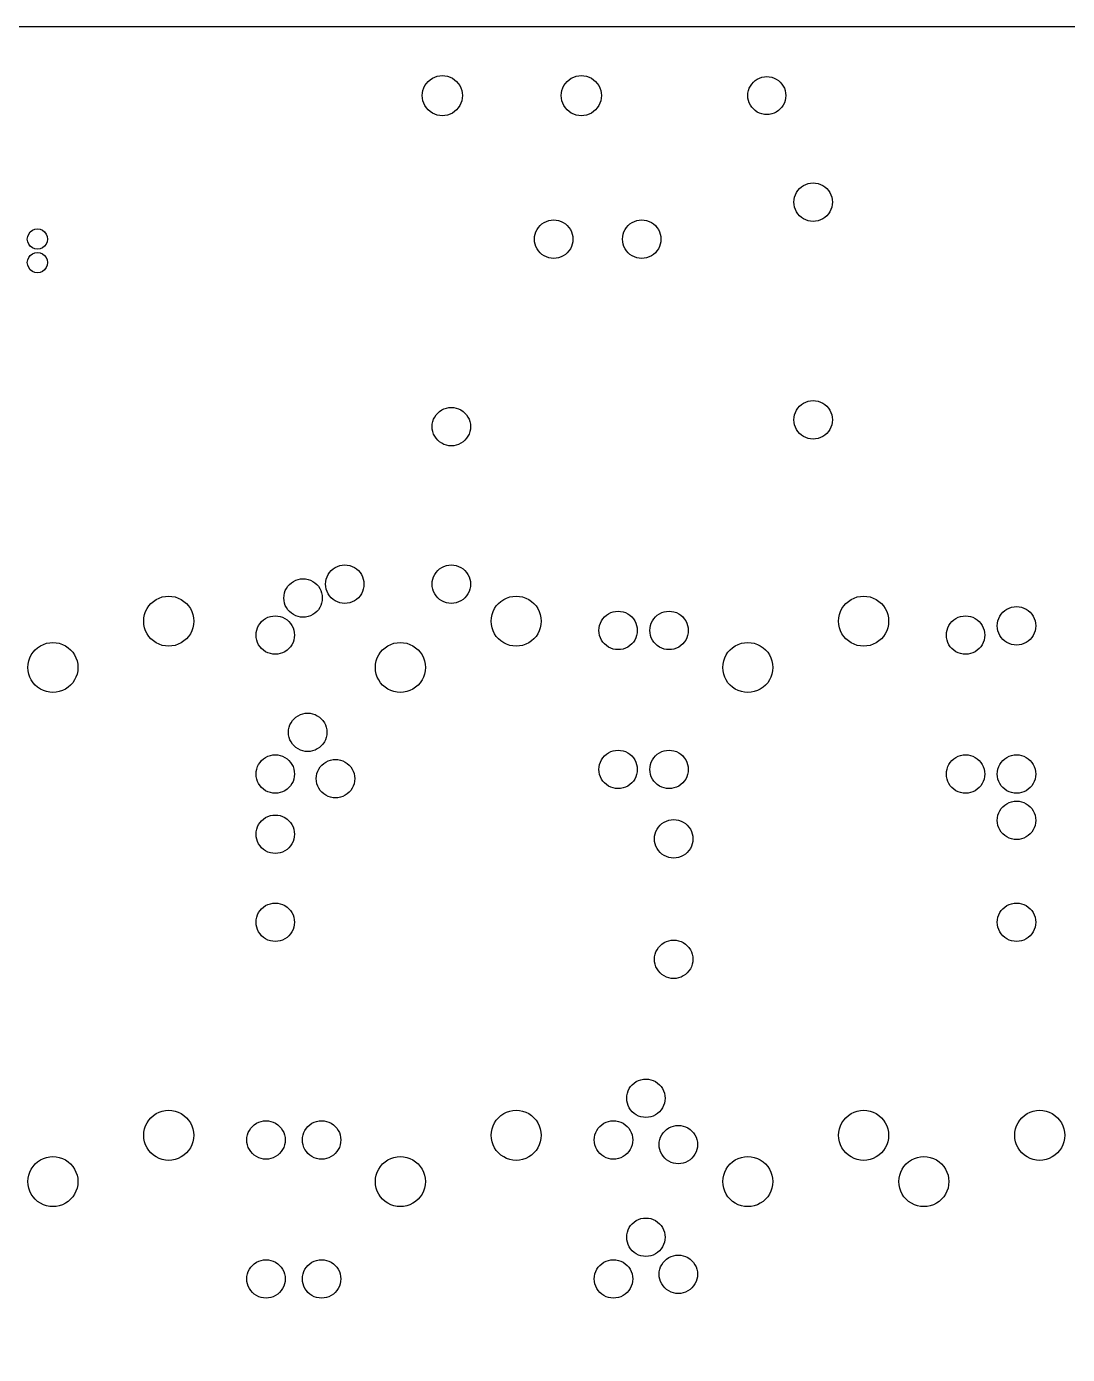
# Model space of a CAD drawing. Extents: x 2867 to 4104, y -2180 to -1756.
# Drawn here: x 3487.8 to 3649.6, y -1962.2 to -1755.8 of the extents above; entities that cross this region are included whole.
import ezdxf

# ---------------------------------------------------------------- set-up
doc = ezdxf.new("R2010")
doc.units = 0
doc.layers.get('0').update_dxf_attribs({"linetype": 'CONTINUOUS'})

msp = doc.modelspace()

# ---------------------------------------------------------------- linework, layer by layer
at = {"color": 7}
for points in [[(2867.184, -1755.8352), (4104.072, -1755.8352), (4104.072, -2179.9152), (2867.184, -2179.9152)], [(3555.5796, -1766.5704)], [(3577.1796, -1766.5704)], [(3605.832, -1766.5632)], [(3613.068, -1783.1232)], [(3491.0928, -1788.8688)], [(3572.748, -1788.8832)], [(3586.428, -1788.8832)], [(3491.0928, -1792.5264)], [(3556.836, -1818.0216)], [(3613.068, -1816.9632)], [(3540.276, -1842.5016)], [(3556.836, -1842.5016)], [(3533.796, -1844.6616)], [(3513.816, -1848.2616)], [(3567.816, -1848.2616)], [(3621.816, -1848.2616)], [(3644.676, -1848.9816)], [(3529.476, -1850.4216)], [(3582.756, -1849.7016)], [(3590.676, -1849.7016)], [(3636.756, -1850.4216)], [(3495.816, -1855.4616)], [(3549.816, -1855.4616)], [(3603.816, -1855.4616)], [(3534.516, -1865.5416)], [(3529.476, -1872.0216)], [(3582.756, -1871.3016)], [(3590.676, -1871.3016)], [(3636.756, -1872.0216)], [(3644.676, -1872.0216)], [(3538.836, -1872.7416)], [(3644.676, -1879.2216)], [(3529.476, -1881.3816)], [(3591.396, -1882.1016)], [(3529.476, -1895.0616)], [(3644.676, -1895.0616)], [(3591.396, -1900.8216)], [(3587.076, -1922.4216)], [(3513.816, -1928.1816)], [(3528.036, -1928.9016)], [(3536.676, -1928.9016)], [(3567.816, -1928.1816)], [(3582.036, -1928.9016)], [(3592.116, -1929.6216)], [(3621.816, -1928.1816)], [(3649.176, -1928.1816)], [(3495.816, -1935.3816)], [(3549.816, -1935.3816)], [(3603.816, -1935.3816)], [(3631.176, -1935.3816)], [(3587.076, -1944.0216)], [(3528.036, -1950.5016)], [(3536.676, -1950.5016)], [(3582.036, -1950.5016)], [(3592.116, -1949.7816)]]:
    msp.add_lwpolyline(points, close=True, dxfattribs=at)
for points in [[(3549.3372, -1766.5704), (3549.3372, -1765.455303), (3549.932097, -1764.42491), (3550.8978, -1763.867362)], [(3550.8978, -1763.867362), (3551.863503, -1763.309813), (3553.053297, -1763.309813), (3554.019, -1763.867362)], [(3554.019, -1763.867362), (3554.984703, -1764.42491), (3555.5796, -1765.455303), (3555.5796, -1766.5704)], [(3570.9372, -1766.5704), (3570.9372, -1765.455303), (3571.532097, -1764.42491), (3572.4978, -1763.867362)], [(3572.4978, -1763.867362), (3573.463503, -1763.309813), (3574.653297, -1763.309813), (3575.619, -1763.867362)], [(3575.619, -1763.867362), (3576.584703, -1764.42491), (3577.1796, -1765.455303), (3577.1796, -1766.5704)], [(3599.928, -1766.5632), (3599.928, -1765.508552), (3600.490648, -1764.534017), (3601.404, -1764.006693)], [(3601.404, -1764.006693), (3602.317352, -1763.479369), (3603.442648, -1763.479369), (3604.356, -1764.006693)], [(3604.356, -1764.006693), (3605.269352, -1764.534017), (3605.832, -1765.508552), (3605.832, -1766.5632)], [(3550.8978, -1769.273439), (3549.932097, -1768.71589), (3549.3372, -1767.685497), (3549.3372, -1766.5704)], [(3555.5796, -1766.5704), (3555.5796, -1767.685497), (3554.984703, -1768.71589), (3554.019, -1769.273439)], [(3572.4978, -1769.273439), (3571.532097, -1768.71589), (3570.9372, -1767.685497), (3570.9372, -1766.5704)], [(3577.1796, -1766.5704), (3577.1796, -1767.685497), (3576.584703, -1768.71589), (3575.619, -1769.273439)], [(3601.404, -1769.119707), (3600.490648, -1768.592383), (3599.928, -1767.617848), (3599.928, -1766.5632)], [(3605.832, -1766.5632), (3605.832, -1767.617848), (3605.269352, -1768.592383), (3604.356, -1769.119707)], [(3554.019, -1769.273439), (3553.053297, -1769.830987), (3551.863503, -1769.830987), (3550.8978, -1769.273439)], [(3575.619, -1769.273439), (3574.653297, -1769.830987), (3573.463503, -1769.830987), (3572.4978, -1769.273439)], [(3604.356, -1769.119707), (3603.442648, -1769.647031), (3602.317352, -1769.647031), (3601.404, -1769.119707)], [(3607.092, -1783.1232), (3607.092, -1782.05569), (3607.66151, -1781.069271), (3608.586, -1780.535516)], [(3608.586, -1780.535516), (3609.51049, -1780.001761), (3610.64951, -1780.001761), (3611.574, -1780.535516)], [(3611.574, -1780.535516), (3612.49849, -1781.069271), (3613.068, -1782.05569), (3613.068, -1783.1232)], [(3608.586, -1785.710884), (3607.66151, -1785.177129), (3607.092, -1784.19071), (3607.092, -1783.1232)], [(3613.068, -1783.1232), (3613.068, -1784.19071), (3612.49849, -1785.177129), (3611.574, -1785.710884)], [(3488.7384, -1787.509487), (3489.224036, -1787.229105), (3489.822364, -1787.229105), (3490.308, -1787.509487)], [(3566.772, -1788.8832), (3566.772, -1787.81569), (3567.34151, -1786.829271), (3568.266, -1786.295516)], [(3568.266, -1786.295516), (3569.19049, -1785.761761), (3570.32951, -1785.761761), (3571.254, -1786.295516)], [(3571.254, -1786.295516), (3572.17849, -1786.829271), (3572.748, -1787.81569), (3572.748, -1788.8832)], [(3580.452, -1788.8832), (3580.452, -1787.81569), (3581.02151, -1786.829271), (3581.946, -1786.295516)], [(3581.946, -1786.295516), (3582.87049, -1785.761761), (3584.00951, -1785.761761), (3584.934, -1786.295516)], [(3584.934, -1786.295516), (3585.85849, -1786.829271), (3586.428, -1787.81569), (3586.428, -1788.8832)], [(3611.574, -1785.710884), (3610.64951, -1786.244639), (3609.51049, -1786.244639), (3608.586, -1785.710884)], [(3487.9536, -1788.8688), (3487.9536, -1788.308036), (3488.252764, -1787.789869), (3488.7384, -1787.509487)], [(3488.7384, -1790.228114), (3488.252764, -1789.947731), (3487.9536, -1789.429564), (3487.9536, -1788.8688)], [(3490.308, -1787.509487), (3490.793636, -1787.789869), (3491.0928, -1788.308036), (3491.0928, -1788.8688)], [(3491.0928, -1788.8688), (3491.0928, -1789.429564), (3490.793636, -1789.947731), (3490.308, -1790.228114)], [(3568.266, -1791.470884), (3567.34151, -1790.937129), (3566.772, -1789.95071), (3566.772, -1788.8832)], [(3572.748, -1788.8832), (3572.748, -1789.95071), (3572.17849, -1790.937129), (3571.254, -1791.470884)], [(3581.946, -1791.470884), (3581.02151, -1790.937129), (3580.452, -1789.95071), (3580.452, -1788.8832)], [(3586.428, -1788.8832), (3586.428, -1789.95071), (3585.85849, -1790.937129), (3584.934, -1791.470884)], [(3487.9536, -1792.5264), (3487.9536, -1791.965636), (3488.252764, -1791.447469), (3488.7384, -1791.167087)], [(3490.308, -1790.228114), (3489.822364, -1790.508496), (3489.224036, -1790.508496), (3488.7384, -1790.228114)], [(3488.7384, -1791.167087), (3489.224036, -1790.886705), (3489.822364, -1790.886705), (3490.308, -1791.167087)], [(3490.308, -1791.167087), (3490.793636, -1791.447469), (3491.0928, -1791.965636), (3491.0928, -1792.5264)], [(3571.254, -1791.470884), (3570.32951, -1792.004639), (3569.19049, -1792.004639), (3568.266, -1791.470884)], [(3584.934, -1791.470884), (3584.00951, -1792.004639), (3582.87049, -1792.004639), (3581.946, -1791.470884)], [(3488.7384, -1793.885714), (3488.252764, -1793.605331), (3487.9536, -1793.087164), (3487.9536, -1792.5264)], [(3491.0928, -1792.5264), (3491.0928, -1793.087164), (3490.793636, -1793.605331), (3490.308, -1793.885714)], [(3490.308, -1793.885714), (3489.822364, -1794.166096), (3489.224036, -1794.166096), (3488.7384, -1793.885714)], [(3608.586, -1814.375516), (3609.51049, -1813.841761), (3610.64951, -1813.841761), (3611.574, -1814.375516)], [(3550.86, -1818.0216), (3550.86, -1816.95409), (3551.42951, -1815.967671), (3552.354, -1815.433916)], [(3552.354, -1815.433916), (3553.27849, -1814.900161), (3554.41751, -1814.900161), (3555.342, -1815.433916)], [(3555.342, -1815.433916), (3556.26649, -1815.967671), (3556.836, -1816.95409), (3556.836, -1818.0216)], [(3607.092, -1816.9632), (3607.092, -1815.89569), (3607.66151, -1814.909271), (3608.586, -1814.375516)], [(3611.574, -1814.375516), (3612.49849, -1814.909271), (3613.068, -1815.89569), (3613.068, -1816.9632)], [(3552.354, -1820.609284), (3551.42951, -1820.075529), (3550.86, -1819.08911), (3550.86, -1818.0216)], [(3556.836, -1818.0216), (3556.836, -1819.08911), (3556.26649, -1820.075529), (3555.342, -1820.609284)], [(3608.586, -1819.550884), (3607.66151, -1819.017129), (3607.092, -1818.03071), (3607.092, -1816.9632)], [(3613.068, -1816.9632), (3613.068, -1818.03071), (3612.49849, -1819.017129), (3611.574, -1819.550884)], [(3611.574, -1819.550884), (3610.64951, -1820.084639), (3609.51049, -1820.084639), (3608.586, -1819.550884)], [(3555.342, -1820.609284), (3554.41751, -1821.143039), (3553.27849, -1821.143039), (3552.354, -1820.609284)], [(3534.3, -1842.5016), (3534.3, -1841.43409), (3534.86951, -1840.447671), (3535.794, -1839.913916)], [(3535.794, -1839.913916), (3536.71849, -1839.380161), (3537.85751, -1839.380161), (3538.782, -1839.913916)], [(3538.782, -1839.913916), (3539.70649, -1840.447671), (3540.276, -1841.43409), (3540.276, -1842.5016)], [(3550.86, -1842.5016), (3550.86, -1841.43409), (3551.42951, -1840.447671), (3552.354, -1839.913916)], [(3552.354, -1839.913916), (3553.27849, -1839.380161), (3554.41751, -1839.380161), (3555.342, -1839.913916)], [(3555.342, -1839.913916), (3556.26649, -1840.447671), (3556.836, -1841.43409), (3556.836, -1842.5016)], [(3527.82, -1844.6616), (3527.82, -1843.59409), (3528.38951, -1842.607671), (3529.314, -1842.073916)], [(3529.314, -1842.073916), (3530.23849, -1841.540161), (3531.37751, -1841.540161), (3532.302, -1842.073916)], [(3532.302, -1842.073916), (3533.22649, -1842.607671), (3533.796, -1843.59409), (3533.796, -1844.6616)], [(3535.794, -1845.089284), (3534.86951, -1844.555529), (3534.3, -1843.56911), (3534.3, -1842.5016)], [(3540.276, -1842.5016), (3540.276, -1843.56911), (3539.70649, -1844.555529), (3538.782, -1845.089284)], [(3552.354, -1845.089284), (3551.42951, -1844.555529), (3550.86, -1843.56911), (3550.86, -1842.5016)], [(3556.836, -1842.5016), (3556.836, -1843.56911), (3556.26649, -1844.555529), (3555.342, -1845.089284)], [(3506.04, -1848.2616), (3506.04, -1846.872551), (3506.781049, -1845.589018), (3507.984, -1844.894493)], [(3507.984, -1844.894493), (3509.186951, -1844.199969), (3510.669049, -1844.199969), (3511.872, -1844.894493)], [(3511.872, -1844.894493), (3513.074951, -1845.589018), (3513.816, -1846.872551), (3513.816, -1848.2616)], [(3529.314, -1847.249284), (3528.38951, -1846.715529), (3527.82, -1845.72911), (3527.82, -1844.6616)], [(3533.796, -1844.6616), (3533.796, -1845.72911), (3533.22649, -1846.715529), (3532.302, -1847.249284)], [(3538.782, -1845.089284), (3537.85751, -1845.623039), (3536.71849, -1845.623039), (3535.794, -1845.089284)], [(3555.342, -1845.089284), (3554.41751, -1845.623039), (3553.27849, -1845.623039), (3552.354, -1845.089284)], [(3560.04, -1848.2616), (3560.04, -1846.872551), (3560.781049, -1845.589018), (3561.984, -1844.894493)], [(3561.984, -1844.894493), (3563.186951, -1844.199969), (3564.669049, -1844.199969), (3565.872, -1844.894493)], [(3565.872, -1844.894493), (3567.074951, -1845.589018), (3567.816, -1846.872551), (3567.816, -1848.2616)], [(3614.04, -1848.2616), (3614.04, -1846.872551), (3614.781049, -1845.589018), (3615.984, -1844.894493)], [(3615.984, -1844.894493), (3617.186951, -1844.199969), (3618.669049, -1844.199969), (3619.872, -1844.894493)], [(3619.872, -1844.894493), (3621.074951, -1845.589018), (3621.816, -1846.872551), (3621.816, -1848.2616)], [(3524.994, -1847.833916), (3525.91849, -1847.300161), (3527.05751, -1847.300161), (3527.982, -1847.833916)], [(3532.302, -1847.249284), (3531.37751, -1847.783039), (3530.23849, -1847.783039), (3529.314, -1847.249284)], [(3576.78, -1849.7016), (3576.78, -1848.63409), (3577.34951, -1847.647671), (3578.274, -1847.113916)], [(3578.274, -1847.113916), (3579.19849, -1846.580161), (3580.33751, -1846.580161), (3581.262, -1847.113916)], [(3581.262, -1847.113916), (3582.18649, -1847.647671), (3582.756, -1848.63409), (3582.756, -1849.7016)], [(3584.7, -1849.7016), (3584.7, -1848.63409), (3585.26951, -1847.647671), (3586.194, -1847.113916)], [(3586.194, -1847.113916), (3587.11849, -1846.580161), (3588.25751, -1846.580161), (3589.182, -1847.113916)], [(3589.182, -1847.113916), (3590.10649, -1847.647671), (3590.676, -1848.63409), (3590.676, -1849.7016)], [(3632.274, -1847.833916), (3633.19849, -1847.300161), (3634.33751, -1847.300161), (3635.262, -1847.833916)], [(3638.7, -1848.9816), (3638.7, -1847.91409), (3639.26951, -1846.927671), (3640.194, -1846.393916)], [(3640.194, -1846.393916), (3641.11849, -1845.860161), (3642.25751, -1845.860161), (3643.182, -1846.393916)], [(3643.182, -1846.393916), (3644.10649, -1846.927671), (3644.676, -1847.91409), (3644.676, -1848.9816)], [(3507.984, -1851.628707), (3506.781049, -1850.934182), (3506.04, -1849.650649), (3506.04, -1848.2616)], [(3513.816, -1848.2616), (3513.816, -1849.650649), (3513.074951, -1850.934182), (3511.872, -1851.628707)], [(3523.5, -1850.4216), (3523.5, -1849.35409), (3524.06951, -1848.367671), (3524.994, -1847.833916)], [(3527.982, -1847.833916), (3528.90649, -1848.367671), (3529.476, -1849.35409), (3529.476, -1850.4216)], [(3561.984, -1851.628707), (3560.781049, -1850.934182), (3560.04, -1849.650649), (3560.04, -1848.2616)], [(3567.816, -1848.2616), (3567.816, -1849.650649), (3567.074951, -1850.934182), (3565.872, -1851.628707)], [(3615.984, -1851.628707), (3614.781049, -1850.934182), (3614.04, -1849.650649), (3614.04, -1848.2616)], [(3621.816, -1848.2616), (3621.816, -1849.650649), (3621.074951, -1850.934182), (3619.872, -1851.628707)], [(3630.78, -1850.4216), (3630.78, -1849.35409), (3631.34951, -1848.367671), (3632.274, -1847.833916)], [(3635.262, -1847.833916), (3636.18649, -1848.367671), (3636.756, -1849.35409), (3636.756, -1850.4216)], [(3640.194, -1851.569284), (3639.26951, -1851.035529), (3638.7, -1850.04911), (3638.7, -1848.9816)], [(3644.676, -1848.9816), (3644.676, -1850.04911), (3644.10649, -1851.035529), (3643.182, -1851.569284)], [(3489.984, -1852.094493), (3491.186951, -1851.399969), (3492.669049, -1851.399969), (3493.872, -1852.094493)], [(3524.994, -1853.009284), (3524.06951, -1852.475529), (3523.5, -1851.48911), (3523.5, -1850.4216)], [(3529.476, -1850.4216), (3529.476, -1851.48911), (3528.90649, -1852.475529), (3527.982, -1853.009284)], [(3543.984, -1852.094493), (3545.186951, -1851.399969), (3546.669049, -1851.399969), (3547.872, -1852.094493)], [(3578.274, -1852.289284), (3577.34951, -1851.755529), (3576.78, -1850.76911), (3576.78, -1849.7016)], [(3582.756, -1849.7016), (3582.756, -1850.76911), (3582.18649, -1851.755529), (3581.262, -1852.289284)], [(3586.194, -1852.289284), (3585.26951, -1851.755529), (3584.7, -1850.76911), (3584.7, -1849.7016)], [(3590.676, -1849.7016), (3590.676, -1850.76911), (3590.10649, -1851.755529), (3589.182, -1852.289284)], [(3597.984, -1852.094493), (3599.186951, -1851.399969), (3600.669049, -1851.399969), (3601.872, -1852.094493)], [(3632.274, -1853.009284), (3631.34951, -1852.475529), (3630.78, -1851.48911), (3630.78, -1850.4216)], [(3636.756, -1850.4216), (3636.756, -1851.48911), (3636.18649, -1852.475529), (3635.262, -1853.009284)], [(3488.04, -1855.4616), (3488.04, -1854.072551), (3488.781049, -1852.789018), (3489.984, -1852.094493)], [(3493.872, -1852.094493), (3495.074951, -1852.789018), (3495.816, -1854.072551), (3495.816, -1855.4616)], [(3511.872, -1851.628707), (3510.669049, -1852.323231), (3509.186951, -1852.323231), (3507.984, -1851.628707)], [(3527.982, -1853.009284), (3527.05751, -1853.543039), (3525.91849, -1853.543039), (3524.994, -1853.009284)], [(3542.04, -1855.4616), (3542.04, -1854.072551), (3542.781049, -1852.789018), (3543.984, -1852.094493)], [(3547.872, -1852.094493), (3549.074951, -1852.789018), (3549.816, -1854.072551), (3549.816, -1855.4616)], [(3565.872, -1851.628707), (3564.669049, -1852.323231), (3563.186951, -1852.323231), (3561.984, -1851.628707)], [(3581.262, -1852.289284), (3580.33751, -1852.823039), (3579.19849, -1852.823039), (3578.274, -1852.289284)], [(3589.182, -1852.289284), (3588.25751, -1852.823039), (3587.11849, -1852.823039), (3586.194, -1852.289284)], [(3596.04, -1855.4616), (3596.04, -1854.072551), (3596.781049, -1852.789018), (3597.984, -1852.094493)], [(3601.872, -1852.094493), (3603.074951, -1852.789018), (3603.816, -1854.072551), (3603.816, -1855.4616)], [(3619.872, -1851.628707), (3618.669049, -1852.323231), (3617.186951, -1852.323231), (3615.984, -1851.628707)], [(3635.262, -1853.009284), (3634.33751, -1853.543039), (3633.19849, -1853.543039), (3632.274, -1853.009284)], [(3643.182, -1851.569284), (3642.25751, -1852.103039), (3641.11849, -1852.103039), (3640.194, -1851.569284)], [(3489.984, -1858.828707), (3488.781049, -1858.134182), (3488.04, -1856.850649), (3488.04, -1855.4616)], [(3495.816, -1855.4616), (3495.816, -1856.850649), (3495.074951, -1858.134182), (3493.872, -1858.828707)], [(3543.984, -1858.828707), (3542.781049, -1858.134182), (3542.04, -1856.850649), (3542.04, -1855.4616)], [(3549.816, -1855.4616), (3549.816, -1856.850649), (3549.074951, -1858.134182), (3547.872, -1858.828707)], [(3597.984, -1858.828707), (3596.781049, -1858.134182), (3596.04, -1856.850649), (3596.04, -1855.4616)], [(3603.816, -1855.4616), (3603.816, -1856.850649), (3603.074951, -1858.134182), (3601.872, -1858.828707)], [(3493.872, -1858.828707), (3492.669049, -1859.523231), (3491.186951, -1859.523231), (3489.984, -1858.828707)], [(3547.872, -1858.828707), (3546.669049, -1859.523231), (3545.186951, -1859.523231), (3543.984, -1858.828707)], [(3601.872, -1858.828707), (3600.669049, -1859.523231), (3599.186951, -1859.523231), (3597.984, -1858.828707)], [(3528.54, -1865.5416), (3528.54, -1864.47409), (3529.10951, -1863.487671), (3530.034, -1862.953916)], [(3530.034, -1862.953916), (3530.95849, -1862.420161), (3532.09751, -1862.420161), (3533.022, -1862.953916)], [(3533.022, -1862.953916), (3533.94649, -1863.487671), (3534.516, -1864.47409), (3534.516, -1865.5416)], [(3530.034, -1868.129284), (3529.10951, -1867.595529), (3528.54, -1866.60911), (3528.54, -1865.5416)], [(3534.516, -1865.5416), (3534.516, -1866.60911), (3533.94649, -1867.595529), (3533.022, -1868.129284)], [(3523.5, -1872.0216), (3523.5, -1870.95409), (3524.06951, -1869.967671), (3524.994, -1869.433916)], [(3524.994, -1869.433916), (3525.91849, -1868.900161), (3527.05751, -1868.900161), (3527.982, -1869.433916)], [(3527.982, -1869.433916), (3528.90649, -1869.967671), (3529.476, -1870.95409), (3529.476, -1872.0216)], [(3533.022, -1868.129284), (3532.09751, -1868.663039), (3530.95849, -1868.663039), (3530.034, -1868.129284)], [(3534.354, -1870.153916), (3535.27849, -1869.620161), (3536.41751, -1869.620161), (3537.342, -1870.153916)], [(3576.78, -1871.3016), (3576.78, -1870.23409), (3577.34951, -1869.247671), (3578.274, -1868.713916)], [(3578.274, -1868.713916), (3579.19849, -1868.180161), (3580.33751, -1868.180161), (3581.262, -1868.713916)], [(3581.262, -1868.713916), (3582.18649, -1869.247671), (3582.756, -1870.23409), (3582.756, -1871.3016)], [(3584.7, -1871.3016), (3584.7, -1870.23409), (3585.26951, -1869.247671), (3586.194, -1868.713916)], [(3586.194, -1868.713916), (3587.11849, -1868.180161), (3588.25751, -1868.180161), (3589.182, -1868.713916)], [(3589.182, -1868.713916), (3590.10649, -1869.247671), (3590.676, -1870.23409), (3590.676, -1871.3016)], [(3630.78, -1872.0216), (3630.78, -1870.95409), (3631.34951, -1869.967671), (3632.274, -1869.433916)], [(3632.274, -1869.433916), (3633.19849, -1868.900161), (3634.33751, -1868.900161), (3635.262, -1869.433916)], [(3635.262, -1869.433916), (3636.18649, -1869.967671), (3636.756, -1870.95409), (3636.756, -1872.0216)], [(3638.7, -1872.0216), (3638.7, -1870.95409), (3639.26951, -1869.967671), (3640.194, -1869.433916)], [(3640.194, -1869.433916), (3641.11849, -1868.900161), (3642.25751, -1868.900161), (3643.182, -1869.433916)], [(3643.182, -1869.433916), (3644.10649, -1869.967671), (3644.676, -1870.95409), (3644.676, -1872.0216)], [(3524.994, -1874.609284), (3524.06951, -1874.075529), (3523.5, -1873.08911), (3523.5, -1872.0216)], [(3529.476, -1872.0216), (3529.476, -1873.08911), (3528.90649, -1874.075529), (3527.982, -1874.609284)], [(3532.86, -1872.7416), (3532.86, -1871.67409), (3533.42951, -1870.687671), (3534.354, -1870.153916)], [(3537.342, -1870.153916), (3538.26649, -1870.687671), (3538.836, -1871.67409), (3538.836, -1872.7416)], [(3578.274, -1873.889284), (3577.34951, -1873.355529), (3576.78, -1872.36911), (3576.78, -1871.3016)], [(3582.756, -1871.3016), (3582.756, -1872.36911), (3582.18649, -1873.355529), (3581.262, -1873.889284)], [(3586.194, -1873.889284), (3585.26951, -1873.355529), (3584.7, -1872.36911), (3584.7, -1871.3016)], [(3590.676, -1871.3016), (3590.676, -1872.36911), (3590.10649, -1873.355529), (3589.182, -1873.889284)], [(3632.274, -1874.609284), (3631.34951, -1874.075529), (3630.78, -1873.08911), (3630.78, -1872.0216)], [(3636.756, -1872.0216), (3636.756, -1873.08911), (3636.18649, -1874.075529), (3635.262, -1874.609284)], [(3640.194, -1874.609284), (3639.26951, -1874.075529), (3638.7, -1873.08911), (3638.7, -1872.0216)], [(3644.676, -1872.0216), (3644.676, -1873.08911), (3644.10649, -1874.075529), (3643.182, -1874.609284)], [(3534.354, -1875.329284), (3533.42951, -1874.795529), (3532.86, -1873.80911), (3532.86, -1872.7416)], [(3538.836, -1872.7416), (3538.836, -1873.80911), (3538.26649, -1874.795529), (3537.342, -1875.329284)], [(3581.262, -1873.889284), (3580.33751, -1874.423039), (3579.19849, -1874.423039), (3578.274, -1873.889284)], [(3589.182, -1873.889284), (3588.25751, -1874.423039), (3587.11849, -1874.423039), (3586.194, -1873.889284)], [(3527.982, -1874.609284), (3527.05751, -1875.143039), (3525.91849, -1875.143039), (3524.994, -1874.609284)], [(3537.342, -1875.329284), (3536.41751, -1875.863039), (3535.27849, -1875.863039), (3534.354, -1875.329284)], [(3635.262, -1874.609284), (3634.33751, -1875.143039), (3633.19849, -1875.143039), (3632.274, -1874.609284)], [(3643.182, -1874.609284), (3642.25751, -1875.143039), (3641.11849, -1875.143039), (3640.194, -1874.609284)], [(3640.194, -1876.633916), (3641.11849, -1876.100161), (3642.25751, -1876.100161), (3643.182, -1876.633916)], [(3524.994, -1878.793916), (3525.91849, -1878.260161), (3527.05751, -1878.260161), (3527.982, -1878.793916)], [(3638.7, -1879.2216), (3638.7, -1878.15409), (3639.26951, -1877.167671), (3640.194, -1876.633916)], [(3643.182, -1876.633916), (3644.10649, -1877.167671), (3644.676, -1878.15409), (3644.676, -1879.2216)], [(3523.5, -1881.3816), (3523.5, -1880.31409), (3524.06951, -1879.327671), (3524.994, -1878.793916)], [(3527.982, -1878.793916), (3528.90649, -1879.327671), (3529.476, -1880.31409), (3529.476, -1881.3816)], [(3585.42, -1882.1016), (3585.42, -1881.03409), (3585.98951, -1880.047671), (3586.914, -1879.513916)], [(3586.914, -1879.513916), (3587.83849, -1878.980161), (3588.97751, -1878.980161), (3589.902, -1879.513916)], [(3589.902, -1879.513916), (3590.82649, -1880.047671), (3591.396, -1881.03409), (3591.396, -1882.1016)], [(3640.194, -1881.809284), (3639.26951, -1881.275529), (3638.7, -1880.28911), (3638.7, -1879.2216)], [(3644.676, -1879.2216), (3644.676, -1880.28911), (3644.10649, -1881.275529), (3643.182, -1881.809284)], [(3524.994, -1883.969284), (3524.06951, -1883.435529), (3523.5, -1882.44911), (3523.5, -1881.3816)], [(3529.476, -1881.3816), (3529.476, -1882.44911), (3528.90649, -1883.435529), (3527.982, -1883.969284)], [(3586.914, -1884.689284), (3585.98951, -1884.155529), (3585.42, -1883.16911), (3585.42, -1882.1016)], [(3591.396, -1882.1016), (3591.396, -1883.16911), (3590.82649, -1884.155529), (3589.902, -1884.689284)], [(3643.182, -1881.809284), (3642.25751, -1882.343039), (3641.11849, -1882.343039), (3640.194, -1881.809284)], [(3527.982, -1883.969284), (3527.05751, -1884.503039), (3525.91849, -1884.503039), (3524.994, -1883.969284)], [(3589.902, -1884.689284), (3588.97751, -1885.223039), (3587.83849, -1885.223039), (3586.914, -1884.689284)], [(3523.5, -1895.0616), (3523.5, -1893.99409), (3524.06951, -1893.007671), (3524.994, -1892.473916)], [(3524.994, -1892.473916), (3525.91849, -1891.940161), (3527.05751, -1891.940161), (3527.982, -1892.473916)], [(3527.982, -1892.473916), (3528.90649, -1893.007671), (3529.476, -1893.99409), (3529.476, -1895.0616)], [(3638.7, -1895.0616), (3638.7, -1893.99409), (3639.26951, -1893.007671), (3640.194, -1892.473916)], [(3640.194, -1892.473916), (3641.11849, -1891.940161), (3642.25751, -1891.940161), (3643.182, -1892.473916)], [(3643.182, -1892.473916), (3644.10649, -1893.007671), (3644.676, -1893.99409), (3644.676, -1895.0616)], [(3524.994, -1897.649284), (3524.06951, -1897.115529), (3523.5, -1896.12911), (3523.5, -1895.0616)], [(3529.476, -1895.0616), (3529.476, -1896.12911), (3528.90649, -1897.115529), (3527.982, -1897.649284)], [(3640.194, -1897.649284), (3639.26951, -1897.115529), (3638.7, -1896.12911), (3638.7, -1895.0616)], [(3644.676, -1895.0616), (3644.676, -1896.12911), (3644.10649, -1897.115529), (3643.182, -1897.649284)], [(3527.982, -1897.649284), (3527.05751, -1898.183039), (3525.91849, -1898.183039), (3524.994, -1897.649284)], [(3585.42, -1900.8216), (3585.42, -1899.75409), (3585.98951, -1898.767671), (3586.914, -1898.233916)], [(3586.914, -1898.233916), (3587.83849, -1897.700161), (3588.97751, -1897.700161), (3589.902, -1898.233916)], [(3589.902, -1898.233916), (3590.82649, -1898.767671), (3591.396, -1899.75409), (3591.396, -1900.8216)], [(3643.182, -1897.649284), (3642.25751, -1898.183039), (3641.11849, -1898.183039), (3640.194, -1897.649284)], [(3586.914, -1903.409284), (3585.98951, -1902.875529), (3585.42, -1901.88911), (3585.42, -1900.8216)], [(3591.396, -1900.8216), (3591.396, -1901.88911), (3590.82649, -1902.875529), (3589.902, -1903.409284)], [(3589.902, -1903.409284), (3588.97751, -1903.943039), (3587.83849, -1903.943039), (3586.914, -1903.409284)], [(3582.594, -1919.833916), (3583.51849, -1919.300161), (3584.65751, -1919.300161), (3585.582, -1919.833916)], [(3581.1, -1922.4216), (3581.1, -1921.35409), (3581.66951, -1920.367671), (3582.594, -1919.833916)], [(3585.582, -1919.833916), (3586.50649, -1920.367671), (3587.076, -1921.35409), (3587.076, -1922.4216)], [(3582.594, -1925.009284), (3581.66951, -1924.475529), (3581.1, -1923.48911), (3581.1, -1922.4216)], [(3587.076, -1922.4216), (3587.076, -1923.48911), (3586.50649, -1924.475529), (3585.582, -1925.009284)], [(3506.04, -1928.1816), (3506.04, -1926.792551), (3506.781049, -1925.509018), (3507.984, -1924.814493)], [(3507.984, -1924.814493), (3509.186951, -1924.119969), (3510.669049, -1924.119969), (3511.872, -1924.814493)], [(3511.872, -1924.814493), (3513.074951, -1925.509018), (3513.816, -1926.792551), (3513.816, -1928.1816)], [(3560.04, -1928.1816), (3560.04, -1926.792551), (3560.781049, -1925.509018), (3561.984, -1924.814493)], [(3561.984, -1924.814493), (3563.186951, -1924.119969), (3564.669049, -1924.119969), (3565.872, -1924.814493)], [(3565.872, -1924.814493), (3567.074951, -1925.509018), (3567.816, -1926.792551), (3567.816, -1928.1816)], [(3585.582, -1925.009284), (3584.65751, -1925.543039), (3583.51849, -1925.543039), (3582.594, -1925.009284)], [(3614.04, -1928.1816), (3614.04, -1926.792551), (3614.781049, -1925.509018), (3615.984, -1924.814493)], [(3615.984, -1924.814493), (3617.186951, -1924.119969), (3618.669049, -1924.119969), (3619.872, -1924.814493)], [(3619.872, -1924.814493), (3621.074951, -1925.509018), (3621.816, -1926.792551), (3621.816, -1928.1816)], [(3641.4, -1928.1816), (3641.4, -1926.792551), (3642.141049, -1925.509018), (3643.344, -1924.814493)], [(3643.344, -1924.814493), (3644.546951, -1924.119969), (3646.029049, -1924.119969), (3647.232, -1924.814493)], [(3647.232, -1924.814493), (3648.434951, -1925.509018), (3649.176, -1926.792551), (3649.176, -1928.1816)], [(3522.06, -1928.9016), (3522.06, -1927.83409), (3522.62951, -1926.847671), (3523.554, -1926.313916)], [(3523.554, -1926.313916), (3524.47849, -1925.780161), (3525.61751, -1925.780161), (3526.542, -1926.313916)], [(3526.542, -1926.313916), (3527.46649, -1926.847671), (3528.036, -1927.83409), (3528.036, -1928.9016)], [(3530.7, -1928.9016), (3530.7, -1927.83409), (3531.26951, -1926.847671), (3532.194, -1926.313916)], [(3532.194, -1926.313916), (3533.11849, -1925.780161), (3534.25751, -1925.780161), (3535.182, -1926.313916)], [(3535.182, -1926.313916), (3536.10649, -1926.847671), (3536.676, -1927.83409), (3536.676, -1928.9016)], [(3576.06, -1928.9016), (3576.06, -1927.83409), (3576.62951, -1926.847671), (3577.554, -1926.313916)], [(3577.554, -1926.313916), (3578.47849, -1925.780161), (3579.61751, -1925.780161), (3580.542, -1926.313916)], [(3580.542, -1926.313916), (3581.46649, -1926.847671), (3582.036, -1927.83409), (3582.036, -1928.9016)], [(3586.14, -1929.6216), (3586.14, -1928.55409), (3586.70951, -1927.567671), (3587.634, -1927.033916)], [(3587.634, -1927.033916), (3588.55849, -1926.500161), (3589.69751, -1926.500161), (3590.622, -1927.033916)], [(3590.622, -1927.033916), (3591.54649, -1927.567671), (3592.116, -1928.55409), (3592.116, -1929.6216)], [(3507.984, -1931.548707), (3506.781049, -1930.854182), (3506.04, -1929.570649), (3506.04, -1928.1816)], [(3513.816, -1928.1816), (3513.816, -1929.570649), (3513.074951, -1930.854182), (3511.872, -1931.548707)], [(3523.554, -1931.489284), (3522.62951, -1930.955529), (3522.06, -1929.96911), (3522.06, -1928.9016)], [(3528.036, -1928.9016), (3528.036, -1929.96911), (3527.46649, -1930.955529), (3526.542, -1931.489284)], [(3532.194, -1931.489284), (3531.26951, -1930.955529), (3530.7, -1929.96911), (3530.7, -1928.9016)], [(3536.676, -1928.9016), (3536.676, -1929.96911), (3536.10649, -1930.955529), (3535.182, -1931.489284)], [(3561.984, -1931.548707), (3560.781049, -1930.854182), (3560.04, -1929.570649), (3560.04, -1928.1816)], [(3567.816, -1928.1816), (3567.816, -1929.570649), (3567.074951, -1930.854182), (3565.872, -1931.548707)], [(3577.554, -1931.489284), (3576.62951, -1930.955529), (3576.06, -1929.96911), (3576.06, -1928.9016)], [(3582.036, -1928.9016), (3582.036, -1929.96911), (3581.46649, -1930.955529), (3580.542, -1931.489284)], [(3587.634, -1932.209284), (3586.70951, -1931.675529), (3586.14, -1930.68911), (3586.14, -1929.6216)], [(3592.116, -1929.6216), (3592.116, -1930.68911), (3591.54649, -1931.675529), (3590.622, -1932.209284)], [(3615.984, -1931.548707), (3614.781049, -1930.854182), (3614.04, -1929.570649), (3614.04, -1928.1816)], [(3621.816, -1928.1816), (3621.816, -1929.570649), (3621.074951, -1930.854182), (3619.872, -1931.548707)], [(3643.344, -1931.548707), (3642.141049, -1930.854182), (3641.4, -1929.570649), (3641.4, -1928.1816)], [(3649.176, -1928.1816), (3649.176, -1929.570649), (3648.434951, -1930.854182), (3647.232, -1931.548707)], [(3489.984, -1932.014493), (3491.186951, -1931.319969), (3492.669049, -1931.319969), (3493.872, -1932.014493)], [(3511.872, -1931.548707), (3510.669049, -1932.243231), (3509.186951, -1932.243231), (3507.984, -1931.548707)], [(3526.542, -1931.489284), (3525.61751, -1932.023039), (3524.47849, -1932.023039), (3523.554, -1931.489284)], [(3535.182, -1931.489284), (3534.25751, -1932.023039), (3533.11849, -1932.023039), (3532.194, -1931.489284)], [(3543.984, -1932.014493), (3545.186951, -1931.319969), (3546.669049, -1931.319969), (3547.872, -1932.014493)], [(3565.872, -1931.548707), (3564.669049, -1932.243231), (3563.186951, -1932.243231), (3561.984, -1931.548707)], [(3580.542, -1931.489284), (3579.61751, -1932.023039), (3578.47849, -1932.023039), (3577.554, -1931.489284)], [(3597.984, -1932.014493), (3599.186951, -1931.319969), (3600.669049, -1931.319969), (3601.872, -1932.014493)], [(3619.872, -1931.548707), (3618.669049, -1932.243231), (3617.186951, -1932.243231), (3615.984, -1931.548707)], [(3625.344, -1932.014493), (3626.546951, -1931.319969), (3628.029049, -1931.319969), (3629.232, -1932.014493)], [(3647.232, -1931.548707), (3646.029049, -1932.243231), (3644.546951, -1932.243231), (3643.344, -1931.548707)], [(3488.04, -1935.3816), (3488.04, -1933.992551), (3488.781049, -1932.709018), (3489.984, -1932.014493)], [(3493.872, -1932.014493), (3495.074951, -1932.709018), (3495.816, -1933.992551), (3495.816, -1935.3816)], [(3542.04, -1935.3816), (3542.04, -1933.992551), (3542.781049, -1932.709018), (3543.984, -1932.014493)], [(3547.872, -1932.014493), (3549.074951, -1932.709018), (3549.816, -1933.992551), (3549.816, -1935.3816)], [(3590.622, -1932.209284), (3589.69751, -1932.743039), (3588.55849, -1932.743039), (3587.634, -1932.209284)], [(3596.04, -1935.3816), (3596.04, -1933.992551), (3596.781049, -1932.709018), (3597.984, -1932.014493)], [(3601.872, -1932.014493), (3603.074951, -1932.709018), (3603.816, -1933.992551), (3603.816, -1935.3816)], [(3623.4, -1935.3816), (3623.4, -1933.992551), (3624.141049, -1932.709018), (3625.344, -1932.014493)], [(3629.232, -1932.014493), (3630.434951, -1932.709018), (3631.176, -1933.992551), (3631.176, -1935.3816)], [(3489.984, -1938.748707), (3488.781049, -1938.054182), (3488.04, -1936.770649), (3488.04, -1935.3816)], [(3495.816, -1935.3816), (3495.816, -1936.770649), (3495.074951, -1938.054182), (3493.872, -1938.748707)], [(3543.984, -1938.748707), (3542.781049, -1938.054182), (3542.04, -1936.770649), (3542.04, -1935.3816)], [(3549.816, -1935.3816), (3549.816, -1936.770649), (3549.074951, -1938.054182), (3547.872, -1938.748707)], [(3597.984, -1938.748707), (3596.781049, -1938.054182), (3596.04, -1936.770649), (3596.04, -1935.3816)], [(3603.816, -1935.3816), (3603.816, -1936.770649), (3603.074951, -1938.054182), (3601.872, -1938.748707)], [(3625.344, -1938.748707), (3624.141049, -1938.054182), (3623.4, -1936.770649), (3623.4, -1935.3816)], [(3631.176, -1935.3816), (3631.176, -1936.770649), (3630.434951, -1938.054182), (3629.232, -1938.748707)], [(3493.872, -1938.748707), (3492.669049, -1939.443231), (3491.186951, -1939.443231), (3489.984, -1938.748707)], [(3547.872, -1938.748707), (3546.669049, -1939.443231), (3545.186951, -1939.443231), (3543.984, -1938.748707)], [(3601.872, -1938.748707), (3600.669049, -1939.443231), (3599.186951, -1939.443231), (3597.984, -1938.748707)], [(3629.232, -1938.748707), (3628.029049, -1939.443231), (3626.546951, -1939.443231), (3625.344, -1938.748707)], [(3581.1, -1944.0216), (3581.1, -1942.95409), (3581.66951, -1941.967671), (3582.594, -1941.433916)], [(3582.594, -1941.433916), (3583.51849, -1940.900161), (3584.65751, -1940.900161), (3585.582, -1941.433916)], [(3585.582, -1941.433916), (3586.50649, -1941.967671), (3587.076, -1942.95409), (3587.076, -1944.0216)], [(3582.594, -1946.609284), (3581.66951, -1946.075529), (3581.1, -1945.08911), (3581.1, -1944.0216)], [(3587.076, -1944.0216), (3587.076, -1945.08911), (3586.50649, -1946.075529), (3585.582, -1946.609284)], [(3522.06, -1950.5016), (3522.06, -1949.43409), (3522.62951, -1948.447671), (3523.554, -1947.913916)], [(3523.554, -1947.913916), (3524.47849, -1947.380161), (3525.61751, -1947.380161), (3526.542, -1947.913916)], [(3526.542, -1947.913916), (3527.46649, -1948.447671), (3528.036, -1949.43409), (3528.036, -1950.5016)], [(3530.7, -1950.5016), (3530.7, -1949.43409), (3531.26951, -1948.447671), (3532.194, -1947.913916)], [(3532.194, -1947.913916), (3533.11849, -1947.380161), (3534.25751, -1947.380161), (3535.182, -1947.913916)], [(3535.182, -1947.913916), (3536.10649, -1948.447671), (3536.676, -1949.43409), (3536.676, -1950.5016)], [(3576.06, -1950.5016), (3576.06, -1949.43409), (3576.62951, -1948.447671), (3577.554, -1947.913916)], [(3577.554, -1947.913916), (3578.47849, -1947.380161), (3579.61751, -1947.380161), (3580.542, -1947.913916)], [(3580.542, -1947.913916), (3581.46649, -1948.447671), (3582.036, -1949.43409), (3582.036, -1950.5016)], [(3585.582, -1946.609284), (3584.65751, -1947.143039), (3583.51849, -1947.143039), (3582.594, -1946.609284)], [(3586.14, -1949.7816), (3586.14, -1948.71409), (3586.70951, -1947.727671), (3587.634, -1947.193916)], [(3587.634, -1947.193916), (3588.55849, -1946.660161), (3589.69751, -1946.660161), (3590.622, -1947.193916)], [(3590.622, -1947.193916), (3591.54649, -1947.727671), (3592.116, -1948.71409), (3592.116, -1949.7816)], [(3523.554, -1953.089284), (3522.62951, -1952.555529), (3522.06, -1951.56911), (3522.06, -1950.5016)], [(3528.036, -1950.5016), (3528.036, -1951.56911), (3527.46649, -1952.555529), (3526.542, -1953.089284)], [(3532.194, -1953.089284), (3531.26951, -1952.555529), (3530.7, -1951.56911), (3530.7, -1950.5016)], [(3536.676, -1950.5016), (3536.676, -1951.56911), (3536.10649, -1952.555529), (3535.182, -1953.089284)], [(3577.554, -1953.089284), (3576.62951, -1952.555529), (3576.06, -1951.56911), (3576.06, -1950.5016)], [(3582.036, -1950.5016), (3582.036, -1951.56911), (3581.46649, -1952.555529), (3580.542, -1953.089284)], [(3587.634, -1952.369284), (3586.70951, -1951.835529), (3586.14, -1950.84911), (3586.14, -1949.7816)], [(3592.116, -1949.7816), (3592.116, -1950.84911), (3591.54649, -1951.835529), (3590.622, -1952.369284)], [(3590.622, -1952.369284), (3589.69751, -1952.903039), (3588.55849, -1952.903039), (3587.634, -1952.369284)], [(3526.542, -1953.089284), (3525.61751, -1953.623039), (3524.47849, -1953.623039), (3523.554, -1953.089284)], [(3535.182, -1953.089284), (3534.25751, -1953.623039), (3533.11849, -1953.623039), (3532.194, -1953.089284)], [(3580.542, -1953.089284), (3579.61751, -1953.623039), (3578.47849, -1953.623039), (3577.554, -1953.089284)]]:
    msp.add_open_spline(points, degree=3, dxfattribs=at)

doc.saveas('drawing.dxf')
